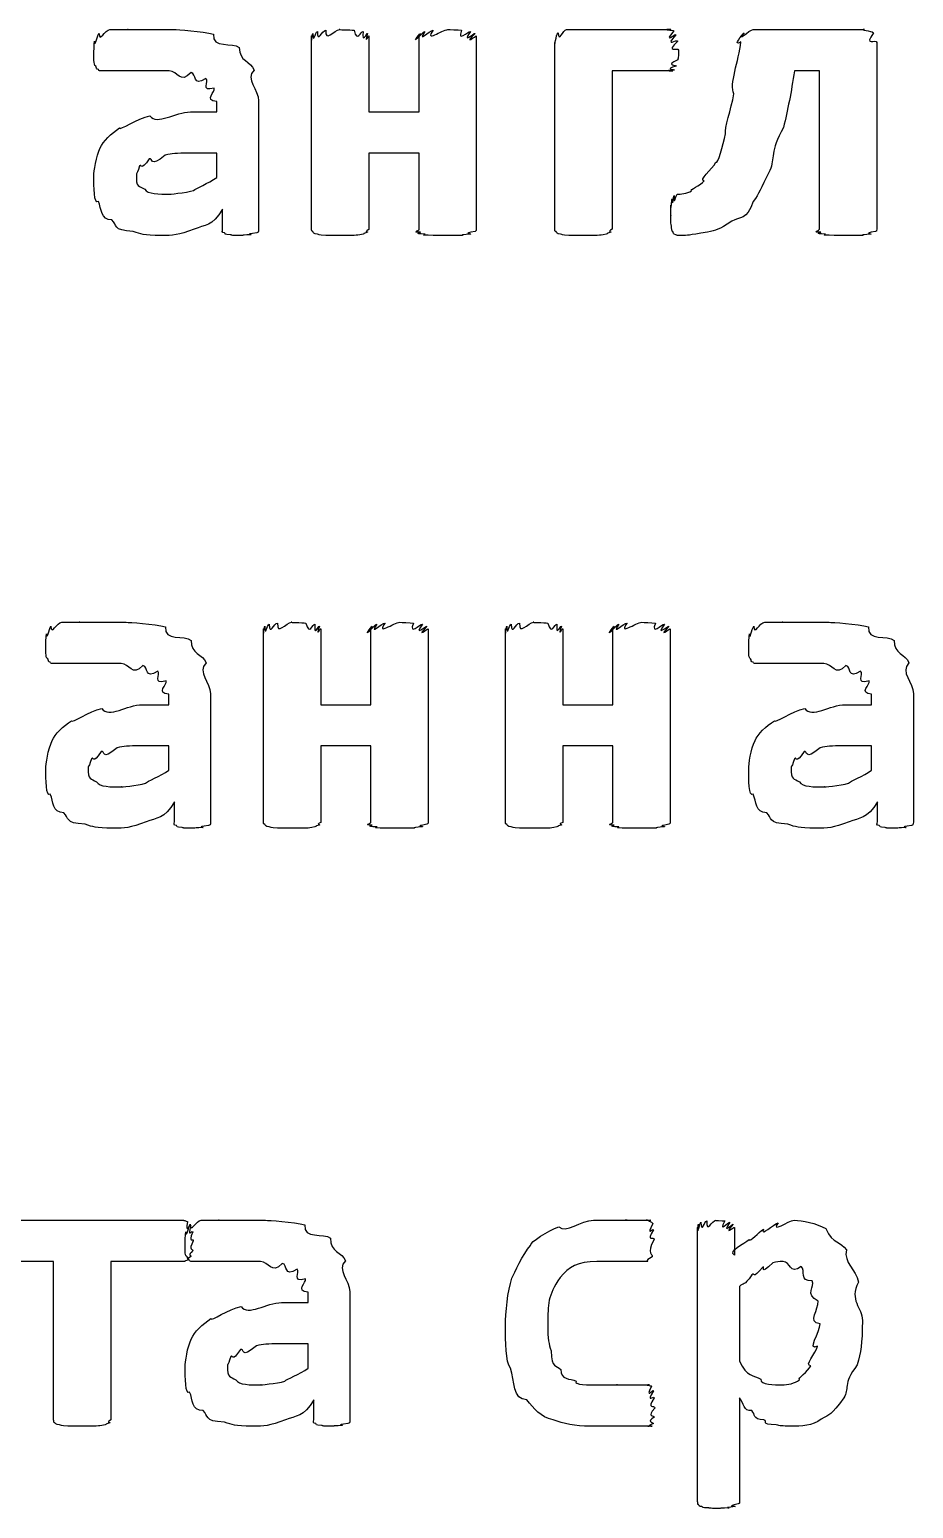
# Model space of a CAD drawing. Header units: millimetres. Extents: x 25 to 190, y 204 to 253.
# Drawn here: x 94.61 to 102.18, y 229.16 to 241.83 of the extents above; entities that cross this region are included whole.
import ezdxf

# ---------------------------------------------------------------- set-up
doc = ezdxf.new("R2010")
doc.units = ezdxf.units.MM
doc.layers.get('0').update_dxf_attribs({"linetype": 'CONTINUOUS'})

msp = doc.modelspace()

# ---------------------------------------------------------------- linework, layer by layer
at = {"color": 0}
for p, q in [((99.2117, 241.829), (100.105, 241.829)), ((100.812, 241.829), (101.765, 241.829)), ((97.0291, 240.12), (97.0291, 241.774)), ((97.5198, 241.774), (97.5198, 241.124)), ((97.9495, 241.124), (97.9495, 241.774)), ((98.4402, 241.774), (98.4402, 240.12)), ((99.1126, 240.12), (99.1126, 241.719)), ((101.87, 241.719), (101.87, 240.12)), ((100.171, 241.653), (100.171, 241.653)), ((100.122, 241.476), (99.6033, 241.476)), ((99.6033, 241.476), (99.6033, 240.12)), ((101.38, 241.476), (101.165, 241.476)), ((101.38, 240.12), (101.38, 241.476)), ((96.2173, 241.124), (96.2173, 241.212)), ((96.5757, 241.217), (96.5757, 240.12)), ((95.9915, 241.124), (96.2173, 241.124)), ((97.5198, 241.124), (97.9495, 241.124)), ((96.2173, 240.771), (95.9803, 240.771)), ((96.2173, 240.561), (96.2173, 240.771)), ((97.9495, 240.771), (97.5198, 240.771)), ((97.5198, 240.771), (97.5198, 240.115)), ((97.9495, 240.115), (97.9495, 240.771)), ((96.2671, 240.12), (96.2671, 240.291)), ((96.617, 235.041), (96.617, 236.694)), ((97.1077, 236.694), (97.1077, 236.044)), ((97.5374, 236.044), (97.5374, 236.694)), ((98.0281, 236.694), (98.0281, 235.041)), ((98.6896, 235.041), (98.6896, 236.694)), ((99.1803, 236.694), (99.1803, 236.044)), ((99.61, 236.044), (99.61, 236.694)), ((100.101, 236.694), (100.101, 235.041)), ((95.8053, 236.044), (95.8053, 236.133)), ((96.1637, 236.138), (96.1637, 235.041)), ((101.826, 236.044), (101.826, 236.133)), ((102.184, 236.138), (102.184, 235.041)), ((95.5795, 236.044), (95.8053, 236.044)), ((97.1077, 236.044), (97.5374, 236.044)), ((99.1803, 236.044), (99.61, 236.044)), ((101.6, 236.044), (101.826, 236.044)), ((95.8053, 235.692), (95.5682, 235.692)), ((95.8053, 235.482), (95.8053, 235.692)), ((97.5374, 235.692), (97.1077, 235.692)), ((97.1077, 235.692), (97.1077, 235.035)), ((97.5374, 235.035), (97.5374, 235.692)), ((99.61, 235.692), (99.1803, 235.692)), ((99.1803, 235.692), (99.1803, 235.035)), ((99.61, 235.035), (99.61, 235.692)), ((101.826, 235.692), (101.589, 235.692)), ((101.826, 235.482), (101.826, 235.692)), ((95.855, 235.041), (95.855, 235.212)), ((101.876, 235.041), (101.876, 235.212)), ((94.1973, 231.626), (95.9337, 231.626)), ((100.336, 229.217), (100.336, 231.565)), ((100.651, 231.565), (100.651, 231.328)), ((96.0162, 231.45), (96.0162, 231.45)), ((94.82, 231.273), (94.1917, 231.273)), ((94.82, 229.917), (94.82, 231.273)), ((95.939, 231.273), (95.3107, 231.273)), ((95.3107, 231.273), (95.3107, 229.917)), ((97.3571, 231.014), (97.3571, 229.917)), ((100.695, 231.059), (100.695, 230.419)), ((96.7726, 230.921), (96.9987, 230.921)), ((96.9987, 230.921), (96.9987, 231.009)), ((101.747, 230.766), (101.747, 230.766)), ((101.384, 230.739), (101.384, 230.739)), ((96.9987, 230.568), (96.7617, 230.568)), ((96.9987, 230.358), (96.9987, 230.568)), ((97.0485, 229.917), (97.0485, 230.088)), ((99.9684, 230.017), (99.9684, 230.017)), ((100.695, 230.105), (100.695, 229.217))]:
    msp.add_line(p, q, dxfattribs=at)
for points in [[(95.1699, 241.73), (95.1756, 241.667), (95.1893, 241.774), (95.2087, 241.796)], [(95.2087, 241.796), (95.2115, 241.711), (95.2581, 241.829), (95.3022, 241.829)], [(95.3022, 241.829), (95.2997, 241.829), (95.3975, 241.829), (95.4567, 241.829)], [(95.4567, 241.829), (95.4183, 241.829), (95.5781, 241.829), (95.6441, 241.829)], [(95.6441, 241.829), (95.6716, 241.829), (95.7834, 241.829), (95.8536, 241.829)], [(95.8536, 241.829), (95.873, 241.829), (96.0974, 241.815), (96.1898, 241.791)], [(96.1898, 241.791), (96.1746, 241.66), (96.3553, 241.726), (96.4103, 241.675)], [(97.0291, 241.774), (97.0291, 241.682), (97.0319, 241.788), (97.04, 241.796)], [(97.04, 241.796), (97.0428, 241.697), (97.0594, 241.808), (97.0788, 241.813)], [(97.0788, 241.813), (97.0802, 241.708), (97.1201, 241.824), (97.1504, 241.824)], [(97.1504, 241.824), (97.1419, 241.711), (97.2234, 241.829), (97.2714, 241.829)], [(97.2714, 241.829), (97.2414, 241.829), (97.3624, 241.826), (97.3928, 241.824)], [(97.3928, 241.824), (97.4217, 241.708), (97.4506, 241.82), (97.47, 241.813)], [(97.47, 241.813), (97.4591, 241.697), (97.5004, 241.803), (97.5085, 241.796)], [(97.5085, 241.796), (97.4729, 241.686), (97.5198, 241.785), (97.5198, 241.774)], [(97.9495, 241.774), (97.8778, 241.686), (97.9523, 241.792), (97.9607, 241.796)], [(97.9607, 241.796), (97.8916, 241.697), (97.9798, 241.808), (97.9992, 241.813)], [(97.9992, 241.813), (97.929, 241.708), (98.0405, 241.824), (98.0708, 241.824)], [(98.0708, 241.824), (97.9911, 241.711), (98.1452, 241.829), (98.1975, 241.829)], [(98.1975, 241.829), (98.2087, 241.829), (98.2832, 241.826), (98.3135, 241.824)], [(98.3135, 241.824), (98.2708, 241.708), (98.3714, 241.82), (98.3904, 241.813)], [(98.3904, 241.813), (98.3079, 241.697), (98.4208, 241.803), (98.4292, 241.796)], [(98.4292, 241.796), (98.3216, 241.682), (98.4402, 241.781), (98.4402, 241.774)], [(99.1126, 241.719), (99.1126, 241.675), (99.121, 241.782), (99.1401, 241.802)], [(99.1401, 241.802), (99.1485, 241.711), (99.1817, 241.829), (99.2117, 241.829)], [(100.105, 241.829), (100.02, 241.829), (100.124, 241.825), (100.132, 241.818)], [(100.132, 241.818), (100.035, 241.697), (100.145, 241.799), (100.149, 241.785)], [(100.149, 241.785), (100.046, 241.667), (100.161, 241.752), (100.166, 241.73)], [(100.707, 241.724), (100.627, 241.677), (100.719, 241.786), (100.735, 241.802)], [(100.735, 241.802), (100.66, 241.711), (100.779, 241.829), (100.812, 241.829)], [(101.765, 241.829), (101.716, 241.829), (101.823, 241.82), (101.843, 241.802)], [(101.843, 241.802), (101.752, 241.675), (101.87, 241.755), (101.87, 241.719)], [(95.1646, 241.631), (95.1646, 241.622), (95.166, 241.708), (95.1699, 241.73)], [(96.4103, 241.675), (96.4061, 241.556), (96.5108, 241.559), (96.5369, 241.482)], [(100.166, 241.73), (100.052, 241.622), (100.171, 241.682), (100.171, 241.653)], [(100.646, 241.278), (100.605, 241.358), (100.688, 241.559), (100.707, 241.724)], [(95.1646, 241.565), (95.1646, 241.556), (95.1646, 241.609), (95.1646, 241.631)], [(95.1812, 241.515), (95.1674, 241.516), (95.1674, 241.545), (95.1646, 241.565)], [(100.166, 241.57), (100.05, 241.516), (100.161, 241.529), (100.154, 241.515)], [(100.171, 241.653), (100.171, 241.56), (100.168, 241.592), (100.166, 241.57)], [(95.2031, 241.487), (95.1826, 241.49), (95.1879, 241.504), (95.1812, 241.515)], [(95.2306, 241.476), (95.1978, 241.476), (95.2101, 241.479), (95.2031, 241.487)], [(95.3022, 241.476), (95.2225, 241.476), (95.2444, 241.476), (95.2306, 241.476)], [(95.4236, 241.476), (95.2885, 241.476), (95.3354, 241.476), (95.3022, 241.476)], [(95.589, 241.476), (95.5022, 241.476), (95.4705, 241.476), (95.4236, 241.476)], [(95.8095, 241.476), (95.6303, 241.476), (95.655, 241.476), (95.589, 241.476)], [(95.9968, 241.46), (95.9033, 241.358), (95.8825, 241.476), (95.8095, 241.476)], [(96.1238, 241.41), (96.0053, 241.336), (96.048, 241.449), (95.9968, 241.46)], [(96.1954, 241.328), (96.0713, 241.292), (96.1566, 241.388), (96.1238, 241.41)], [(96.5369, 241.482), (96.4572, 241.402), (96.5757, 241.317), (96.5757, 241.217)], [(100.138, 241.482), (100.028, 241.476), (100.128, 241.476), (100.122, 241.476)], [(100.154, 241.515), (100.039, 241.487), (100.145, 241.489), (100.138, 241.482)], [(101.165, 241.476), (101.138, 241.296), (101.107, 241.135), (101.071, 240.991)], [(96.2173, 241.212), (96.1016, 241.226), (96.2092, 241.294), (96.1954, 241.328)], [(100.575, 240.936), (100.561, 240.98), (100.624, 241.148), (100.646, 241.278)], [(95.3851, 240.986), (95.3809, 240.961), (95.5407, 241.069), (95.6441, 241.09)], [(95.6441, 241.09), (95.7047, 241.005), (95.8617, 241.124), (95.9915, 241.124)], [(95.2197, 240.815), (95.2419, 240.87), (95.3149, 240.942), (95.3851, 240.986)], [(100.492, 240.694), (100.51, 240.667), (100.549, 240.84), (100.575, 240.936)], [(101.071, 240.991), (100.951, 240.778), (100.999, 240.728), (100.955, 240.622)], [(95.1646, 240.573), (95.1646, 240.612), (95.1826, 240.745), (95.2197, 240.815)], [(95.9803, 240.771), (95.866, 240.771), (95.8342, 240.765), (95.7763, 240.754)], [(95.5559, 240.661), (95.5241, 240.557), (95.5283, 240.612), (95.5283, 240.584)], [(95.6388, 240.721), (95.5615, 240.605), (95.5739, 240.685), (95.5559, 240.661)], [(95.7763, 240.754), (95.6345, 240.634), (95.6744, 240.735), (95.6388, 240.721)], [(100.393, 240.534), (100.334, 240.535), (100.462, 240.628), (100.492, 240.694)], [(95.2031, 240.357), (95.1646, 240.322), (95.1646, 240.491), (95.1646, 240.573)], [(95.5283, 240.584), (95.5241, 240.476), (95.5516, 240.491), (95.6, 240.462)], [(96.0191, 240.451), (96.0314, 240.465), (96.1471, 240.513), (96.2173, 240.561)], [(100.283, 240.446), (100.263, 240.454), (100.36, 240.492), (100.393, 240.534)], [(100.955, 240.622), (100.867, 240.451), (100.867, 240.43), (100.812, 240.357)], [(95.6, 240.462), (95.6236, 240.418), (95.7227, 240.418), (95.8151, 240.418)], [(95.8151, 240.418), (95.7887, 240.418), (95.9556, 240.429), (96.0191, 240.451)], [(100.117, 240.38), (100.12, 240.289), (100.13, 240.403), (100.134, 240.407)], [(100.134, 240.407), (100.131, 240.3), (100.15, 240.418), (100.161, 240.418)], [(100.161, 240.418), (100.186, 240.418), (100.245, 240.426), (100.283, 240.446)], [(95.3188, 240.198), (95.2197, 240.198), (95.232, 240.294), (95.2031, 240.357)], [(96.2671, 240.291), (96.1789, 240.138), (96.1125, 240.156), (96.0244, 240.12)], [(100.106, 240.324), (100.109, 240.264), (100.113, 240.368), (100.117, 240.38)], [(100.106, 240.236), (100.106, 240.216), (100.106, 240.302), (100.106, 240.324)], [(100.812, 240.357), (100.757, 240.189), (100.696, 240.231), (100.63, 240.187)], [(95.5008, 240.098), (95.3188, 240.109), (95.3699, 240.153), (95.3188, 240.198)], [(100.112, 240.148), (100.106, 240.143), (100.106, 240.199), (100.106, 240.236)], [(100.123, 240.098), (100.113, 240.098), (100.114, 240.126), (100.112, 240.148)], [(100.63, 240.187), (100.51, 240.105), (100.498, 240.115), (100.42, 240.093)], [(95.7432, 240.065), (95.5795, 240.065), (95.5739, 240.076), (95.5008, 240.098)], [(96.0244, 240.12), (95.8839, 240.065), (95.8427, 240.065), (95.7432, 240.065)], [(96.2836, 240.087), (96.2519, 240.087), (96.2671, 240.105), (96.2671, 240.12)], [(96.333, 240.071), (96.2738, 240.072), (96.2946, 240.079), (96.2836, 240.087)], [(96.4212, 240.065), (96.3179, 240.065), (96.3553, 240.067), (96.333, 240.071)], [(96.5094, 240.071), (96.3951, 240.065), (96.4614, 240.065), (96.4212, 240.065)], [(96.5592, 240.087), (96.435, 240.072), (96.5316, 240.073), (96.5094, 240.071)], [(96.5757, 240.12), (96.5757, 240.087), (96.5701, 240.094), (96.5592, 240.087)], [(97.04, 240.098), (97.0291, 240.094), (97.0291, 240.112), (97.0291, 240.12)], [(97.0788, 240.076), (97.0428, 240.079), (97.047, 240.09), (97.04, 240.098)], [(97.1504, 240.065), (97.0802, 240.068), (97.0964, 240.072), (97.0788, 240.076)], [(97.2714, 240.065), (97.1419, 240.065), (97.1832, 240.065), (97.1504, 240.065)], [(97.3928, 240.065), (97.3596, 240.065), (97.3226, 240.065), (97.2714, 240.065)], [(97.47, 240.076), (97.4217, 240.068), (97.4259, 240.068), (97.3928, 240.065)], [(97.5085, 240.093), (97.4591, 240.079), (97.488, 240.083), (97.47, 240.076)], [(97.5198, 240.115), (97.4729, 240.09), (97.5155, 240.1), (97.5085, 240.093)], [(97.9607, 240.093), (97.8778, 240.09), (97.9495, 240.107), (97.9495, 240.115)], [(97.9992, 240.076), (97.8916, 240.079), (97.9674, 240.089), (97.9607, 240.093)], [(98.0708, 240.065), (97.929, 240.068), (98.0172, 240.072), (97.9992, 240.076)], [(98.1975, 240.065), (98.1093, 240.065), (98.104, 240.065), (98.0708, 240.065)], [(98.3135, 240.065), (98.2087, 240.065), (98.2444, 240.065), (98.1975, 240.065)], [(98.3904, 240.076), (98.2708, 240.068), (98.3463, 240.068), (98.3135, 240.065)], [(98.4292, 240.098), (98.3079, 240.079), (98.4084, 240.083), (98.3904, 240.076)], [(98.4402, 240.12), (98.4402, 240.094), (98.4359, 240.105), (98.4292, 240.098)], [(99.1235, 240.098), (99.1126, 240.094), (99.1126, 240.112), (99.1126, 240.12)], [(99.1623, 240.076), (99.1263, 240.079), (99.1306, 240.09), (99.1235, 240.098)], [(99.2339, 240.065), (99.1637, 240.068), (99.1803, 240.072), (99.1623, 240.076)], [(99.3553, 240.065), (99.2258, 240.065), (99.2671, 240.065), (99.2339, 240.065)], [(99.4763, 240.065), (99.4435, 240.065), (99.4061, 240.065), (99.3553, 240.065)], [(99.5535, 240.076), (99.5056, 240.068), (99.5094, 240.068), (99.4763, 240.065)], [(99.5923, 240.093), (99.5426, 240.079), (99.5715, 240.083), (99.5535, 240.076)], [(99.6033, 240.12), (99.5564, 240.09), (99.599, 240.1), (99.5923, 240.093)], [(100.15, 240.071), (100.124, 240.076), (100.13, 240.087), (100.123, 240.098)], [(100.183, 240.065), (100.146, 240.065), (100.161, 240.067), (100.15, 240.071)], [(100.42, 240.093), (100.241, 240.065), (100.268, 240.065), (100.183, 240.065)], [(101.39, 240.093), (101.308, 240.09), (101.38, 240.109), (101.38, 240.12)], [(101.429, 240.076), (101.322, 240.079), (101.398, 240.089), (101.39, 240.093)], [(101.506, 240.065), (101.359, 240.068), (101.447, 240.072), (101.429, 240.076)], [(101.628, 240.065), (101.542, 240.065), (101.539, 240.065), (101.506, 240.065)], [(101.743, 240.065), (101.638, 240.065), (101.674, 240.065), (101.628, 240.065)], [(101.82, 240.076), (101.701, 240.068), (101.776, 240.068), (101.743, 240.065)], [(101.859, 240.098), (101.738, 240.079), (101.838, 240.083), (101.82, 240.076)], [(101.87, 240.12), (101.87, 240.094), (101.866, 240.105), (101.859, 240.098)], [(94.7579, 236.65), (94.7635, 236.587), (94.7773, 236.694), (94.7967, 236.717)], [(94.7967, 236.717), (94.7995, 236.631), (94.8461, 236.75), (94.8902, 236.75)], [(94.8902, 236.75), (94.8877, 236.75), (94.9854, 236.75), (95.0447, 236.75)], [(95.0447, 236.75), (95.0062, 236.75), (95.166, 236.75), (95.232, 236.75)], [(95.232, 236.75), (95.2595, 236.75), (95.3714, 236.75), (95.4416, 236.75)], [(95.4416, 236.75), (95.461, 236.75), (95.6853, 236.736), (95.7778, 236.711)], [(96.617, 236.694), (96.617, 236.602), (96.6198, 236.708), (96.628, 236.717)], [(96.628, 236.717), (96.6308, 236.618), (96.6474, 236.729), (96.6668, 236.733)], [(96.6668, 236.733), (96.6682, 236.629), (96.708, 236.744), (96.7384, 236.744)], [(96.7384, 236.744), (96.7299, 236.631), (96.8114, 236.75), (96.8597, 236.75)], [(96.8597, 236.75), (96.8294, 236.75), (96.9504, 236.747), (96.9807, 236.744)], [(96.9807, 236.744), (97.0097, 236.629), (97.0386, 236.74), (97.058, 236.733)], [(97.058, 236.733), (97.047, 236.618), (97.0883, 236.723), (97.0964, 236.717)], [(97.0964, 236.717), (97.0608, 236.606), (97.1077, 236.706), (97.1077, 236.694)], [(97.5374, 236.694), (97.4658, 236.606), (97.5402, 236.712), (97.5487, 236.717)], [(97.5487, 236.717), (97.4796, 236.618), (97.5678, 236.729), (97.5872, 236.733)], [(97.5872, 236.733), (97.5169, 236.629), (97.6284, 236.744), (97.6588, 236.744)], [(97.6588, 236.744), (97.579, 236.631), (97.7332, 236.75), (97.7858, 236.75)], [(97.7858, 236.75), (97.7967, 236.75), (97.8711, 236.747), (97.9015, 236.744)], [(97.9015, 236.744), (97.8588, 236.629), (97.9593, 236.74), (97.9784, 236.733)], [(97.9784, 236.733), (97.8958, 236.618), (98.0087, 236.723), (98.0172, 236.717)], [(98.0172, 236.717), (97.9096, 236.602), (98.0281, 236.702), (98.0281, 236.694)], [(98.6896, 236.694), (98.6896, 236.602), (98.6924, 236.708), (98.7005, 236.717)], [(98.7005, 236.717), (98.7033, 236.618), (98.7199, 236.729), (98.7393, 236.733)], [(98.7393, 236.733), (98.7407, 236.629), (98.7806, 236.744), (98.8109, 236.744)], [(98.8109, 236.744), (98.8025, 236.631), (98.884, 236.75), (98.9323, 236.75)], [(98.9323, 236.75), (98.902, 236.75), (99.023, 236.747), (99.0533, 236.744)], [(99.0533, 236.744), (99.0822, 236.629), (99.1112, 236.74), (99.1306, 236.733)], [(99.1306, 236.733), (99.1196, 236.618), (99.1609, 236.723), (99.169, 236.717)], [(99.169, 236.717), (99.1334, 236.606), (99.1803, 236.706), (99.1803, 236.694)], [(99.61, 236.694), (99.5384, 236.606), (99.6128, 236.712), (99.6213, 236.717)], [(99.6213, 236.717), (99.5521, 236.618), (99.6403, 236.729), (99.6597, 236.733)], [(99.6597, 236.733), (99.5895, 236.629), (99.701, 236.744), (99.7313, 236.744)], [(99.7313, 236.744), (99.6516, 236.631), (99.8058, 236.75), (99.8583, 236.75)], [(99.8583, 236.75), (99.8693, 236.75), (99.9437, 236.747), (99.974, 236.744)], [(99.974, 236.744), (99.9314, 236.629), (100.032, 236.74), (100.051, 236.733)], [(100.051, 236.733), (99.9684, 236.618), (100.081, 236.723), (100.09, 236.717)], [(100.09, 236.717), (99.9822, 236.602), (100.101, 236.702), (100.101, 236.694)], [(100.779, 236.65), (100.784, 236.587), (100.798, 236.694), (100.817, 236.717)], [(100.817, 236.717), (100.82, 236.631), (100.867, 236.75), (100.911, 236.75)], [(100.911, 236.75), (100.908, 236.75), (101.006, 236.75), (101.065, 236.75)], [(101.065, 236.75), (101.027, 236.75), (101.187, 236.75), (101.253, 236.75)], [(101.253, 236.75), (101.28, 236.75), (101.392, 236.75), (101.462, 236.75)], [(101.462, 236.75), (101.481, 236.75), (101.706, 236.736), (101.799, 236.711)], [(94.7526, 236.551), (94.7526, 236.543), (94.754, 236.629), (94.7579, 236.65)], [(95.7778, 236.711), (95.7626, 236.58), (95.9432, 236.647), (95.9982, 236.595)], [(95.9982, 236.595), (95.994, 236.477), (96.0988, 236.48), (96.1249, 236.402)], [(100.773, 236.551), (100.773, 236.543), (100.775, 236.629), (100.779, 236.65)], [(101.799, 236.711), (101.783, 236.58), (101.964, 236.647), (102.019, 236.595)], [(102.019, 236.595), (102.015, 236.477), (102.12, 236.48), (102.146, 236.402)], [(94.7526, 236.485), (94.7526, 236.477), (94.7526, 236.529), (94.7526, 236.551)], [(94.7692, 236.436), (94.7554, 236.437), (94.7554, 236.466), (94.7526, 236.485)], [(100.773, 236.485), (100.773, 236.477), (100.773, 236.529), (100.773, 236.551)], [(100.79, 236.436), (100.776, 236.437), (100.776, 236.466), (100.773, 236.485)], [(94.791, 236.408), (94.7706, 236.411), (94.7759, 236.425), (94.7692, 236.436)], [(94.8186, 236.397), (94.7857, 236.397), (94.7981, 236.4), (94.791, 236.408)], [(94.8902, 236.397), (94.8104, 236.397), (94.8323, 236.397), (94.8186, 236.397)], [(95.0115, 236.397), (94.8764, 236.397), (94.9233, 236.397), (94.8902, 236.397)], [(95.177, 236.397), (95.0902, 236.397), (95.0584, 236.397), (95.0115, 236.397)], [(95.3975, 236.397), (95.2183, 236.397), (95.2429, 236.397), (95.177, 236.397)], [(95.5848, 236.381), (95.4913, 236.279), (95.4705, 236.397), (95.3975, 236.397)], [(95.7118, 236.331), (95.5933, 236.256), (95.6359, 236.369), (95.5848, 236.381)], [(96.1249, 236.402), (96.0452, 236.323), (96.1637, 236.237), (96.1637, 236.138)], [(100.812, 236.408), (100.791, 236.411), (100.797, 236.425), (100.79, 236.436)], [(100.839, 236.397), (100.806, 236.397), (100.819, 236.4), (100.812, 236.408)], [(100.911, 236.397), (100.831, 236.397), (100.853, 236.397), (100.839, 236.397)], [(101.032, 236.397), (100.897, 236.397), (100.944, 236.397), (100.911, 236.397)], [(101.197, 236.397), (101.111, 236.397), (101.079, 236.397), (101.032, 236.397)], [(101.418, 236.397), (101.239, 236.397), (101.264, 236.397), (101.197, 236.397)], [(101.606, 236.381), (101.512, 236.279), (101.491, 236.397), (101.418, 236.397)], [(101.732, 236.331), (101.614, 236.256), (101.656, 236.369), (101.606, 236.381)], [(102.146, 236.402), (102.066, 236.323), (102.184, 236.237), (102.184, 236.138)], [(95.7834, 236.248), (95.6592, 236.212), (95.7446, 236.309), (95.7118, 236.331)], [(95.8053, 236.133), (95.6896, 236.146), (95.7972, 236.215), (95.7834, 236.248)], [(101.804, 236.248), (101.68, 236.212), (101.765, 236.309), (101.732, 236.331)], [(101.826, 236.133), (101.71, 236.146), (101.818, 236.215), (101.804, 236.248)], [(94.9731, 235.906), (94.9688, 235.882), (95.1286, 235.989), (95.232, 236.011)], [(95.232, 236.011), (95.2927, 235.926), (95.4497, 236.044), (95.5795, 236.044)], [(100.994, 235.906), (100.99, 235.882), (101.15, 235.989), (101.253, 236.011)], [(101.253, 236.011), (101.314, 235.926), (101.471, 236.044), (101.6, 236.044)], [(94.8076, 235.736), (94.8298, 235.791), (94.9029, 235.862), (94.9731, 235.906)], [(100.828, 235.736), (100.85, 235.791), (100.923, 235.862), (100.994, 235.906)], [(94.7526, 235.493), (94.7526, 235.533), (94.7706, 235.665), (94.8076, 235.736)], [(100.773, 235.493), (100.773, 235.533), (100.791, 235.665), (100.828, 235.736)], [(95.1438, 235.581), (95.1121, 235.478), (95.1163, 235.533), (95.1163, 235.504)], [(95.2267, 235.642), (95.1495, 235.526), (95.1618, 235.606), (95.1438, 235.581)], [(95.3643, 235.675), (95.2225, 235.555), (95.2623, 235.656), (95.2267, 235.642)], [(95.5682, 235.692), (95.4539, 235.692), (95.4222, 235.686), (95.3643, 235.675)], [(101.165, 235.581), (101.133, 235.478), (101.137, 235.533), (101.137, 235.504)], [(101.247, 235.642), (101.17, 235.526), (101.182, 235.606), (101.165, 235.581)], [(101.385, 235.675), (101.243, 235.555), (101.283, 235.656), (101.247, 235.642)], [(101.589, 235.692), (101.475, 235.692), (101.443, 235.686), (101.385, 235.675)], [(94.791, 235.278), (94.7526, 235.242), (94.7526, 235.412), (94.7526, 235.493)], [(95.1163, 235.504), (95.1121, 235.397), (95.1399, 235.412), (95.1879, 235.383)], [(95.607, 235.372), (95.6194, 235.385), (95.7351, 235.434), (95.8053, 235.482)], [(100.812, 235.278), (100.773, 235.242), (100.773, 235.412), (100.773, 235.493)], [(101.137, 235.504), (101.133, 235.397), (101.16, 235.412), (101.209, 235.383)], [(101.628, 235.372), (101.64, 235.385), (101.756, 235.434), (101.826, 235.482)], [(95.1879, 235.383), (95.2115, 235.339), (95.3107, 235.339), (95.4031, 235.339)], [(95.4031, 235.339), (95.3767, 235.339), (95.5435, 235.35), (95.607, 235.372)], [(101.209, 235.383), (101.232, 235.339), (101.331, 235.339), (101.424, 235.339)], [(101.424, 235.339), (101.398, 235.339), (101.564, 235.35), (101.628, 235.372)], [(94.9068, 235.118), (94.8076, 235.118), (94.82, 235.215), (94.791, 235.278)], [(95.855, 235.212), (95.7668, 235.059), (95.7005, 235.077), (95.6123, 235.041)], [(100.928, 235.118), (100.828, 235.118), (100.841, 235.215), (100.812, 235.278)], [(101.876, 235.212), (101.787, 235.059), (101.721, 235.077), (101.633, 235.041)], [(95.0888, 235.019), (94.9068, 235.03), (94.9579, 235.074), (94.9068, 235.118)], [(101.109, 235.019), (100.928, 235.03), (100.978, 235.074), (100.928, 235.118)], [(95.3311, 234.986), (95.1674, 234.986), (95.1618, 234.997), (95.0888, 235.019)], [(95.6123, 235.041), (95.4719, 234.986), (95.4306, 234.986), (95.3311, 234.986)], [(95.8716, 235.008), (95.8398, 235.008), (95.855, 235.026), (95.855, 235.041)], [(95.921, 234.991), (95.8617, 234.993), (95.8825, 235), (95.8716, 235.008)], [(96.0092, 234.986), (95.9058, 234.986), (95.9432, 234.987), (95.921, 234.991)], [(96.0974, 234.991), (95.9831, 234.986), (96.0494, 234.986), (96.0092, 234.986)], [(96.1471, 235.008), (96.0229, 234.993), (96.1196, 234.994), (96.0974, 234.991)], [(96.1637, 235.041), (96.1637, 235.008), (96.1581, 235.015), (96.1471, 235.008)], [(96.628, 235.019), (96.617, 235.015), (96.617, 235.033), (96.617, 235.041)], [(96.6668, 234.997), (96.6308, 235), (96.635, 235.011), (96.628, 235.019)], [(96.7384, 234.986), (96.6682, 234.988), (96.6844, 234.993), (96.6668, 234.997)], [(96.8597, 234.986), (96.7299, 234.986), (96.7715, 234.986), (96.7384, 234.986)], [(96.9807, 234.986), (96.9479, 234.986), (96.9105, 234.986), (96.8597, 234.986)], [(97.058, 234.997), (97.0097, 234.988), (97.0139, 234.988), (96.9807, 234.986)], [(97.0964, 235.013), (97.047, 235), (97.076, 235.004), (97.058, 234.997)], [(97.1077, 235.035), (97.0608, 235.011), (97.1035, 235.02), (97.0964, 235.013)], [(97.5487, 235.013), (97.4658, 235.011), (97.5374, 235.027), (97.5374, 235.035)], [(97.5872, 234.997), (97.4796, 235), (97.5554, 235.009), (97.5487, 235.013)], [(97.6588, 234.986), (97.5169, 234.988), (97.6051, 234.993), (97.5872, 234.997)], [(97.7858, 234.986), (97.6976, 234.986), (97.6919, 234.986), (97.6588, 234.986)], [(97.9015, 234.986), (97.7967, 234.986), (97.8323, 234.986), (97.7858, 234.986)], [(97.9784, 234.997), (97.8588, 234.988), (97.9343, 234.988), (97.9015, 234.986)], [(98.0172, 235.019), (97.8958, 235), (97.9964, 235.004), (97.9784, 234.997)], [(98.0281, 235.041), (98.0281, 235.015), (98.0239, 235.026), (98.0172, 235.019)], [(98.7005, 235.019), (98.6896, 235.015), (98.6896, 235.033), (98.6896, 235.041)], [(98.7393, 234.997), (98.7033, 235), (98.7076, 235.011), (98.7005, 235.019)], [(98.8109, 234.986), (98.7407, 234.988), (98.757, 234.993), (98.7393, 234.997)], [(98.9323, 234.986), (98.8025, 234.986), (98.8441, 234.986), (98.8109, 234.986)], [(99.0533, 234.986), (99.0205, 234.986), (98.9831, 234.986), (98.9323, 234.986)], [(99.1306, 234.997), (99.0822, 234.988), (99.0865, 234.988), (99.0533, 234.986)], [(99.169, 235.013), (99.1196, 235), (99.1485, 235.004), (99.1306, 234.997)], [(99.1803, 235.035), (99.1334, 235.011), (99.1761, 235.02), (99.169, 235.013)], [(99.6213, 235.013), (99.5384, 235.011), (99.61, 235.027), (99.61, 235.035)], [(99.6597, 234.997), (99.5521, 235), (99.628, 235.009), (99.6213, 235.013)], [(99.7313, 234.986), (99.5895, 234.988), (99.6777, 234.993), (99.6597, 234.997)], [(99.8583, 234.986), (99.7701, 234.986), (99.7645, 234.986), (99.7313, 234.986)], [(99.974, 234.986), (99.8693, 234.986), (99.9049, 234.986), (99.8583, 234.986)], [(100.051, 234.997), (99.9314, 234.988), (100.007, 234.988), (99.974, 234.986)], [(100.09, 235.019), (99.9684, 235), (100.069, 235.004), (100.051, 234.997)], [(100.101, 235.041), (100.101, 235.015), (100.096, 235.026), (100.09, 235.019)], [(101.352, 234.986), (101.188, 234.986), (101.182, 234.997), (101.109, 235.019)], [(101.633, 235.041), (101.492, 234.986), (101.451, 234.986), (101.352, 234.986)], [(101.892, 235.008), (101.86, 235.008), (101.876, 235.026), (101.876, 235.041)], [(101.942, 234.991), (101.883, 234.993), (101.903, 235), (101.892, 235.008)], [(102.03, 234.986), (101.927, 234.986), (101.964, 234.987), (101.942, 234.991)], [(102.118, 234.991), (102.004, 234.986), (102.07, 234.986), (102.03, 234.986)], [(102.168, 235.008), (102.044, 234.993), (102.14, 234.994), (102.118, 234.991)], [(102.184, 235.041), (102.184, 235.008), (102.179, 235.015), (102.168, 235.008)], [(95.9337, 231.626), (95.9252, 231.626), (95.9556, 231.622), (95.9665, 231.615)], [(95.946, 231.428), (95.946, 231.419), (95.9474, 231.505), (95.9513, 231.527)], [(95.9665, 231.615), (95.9474, 231.494), (95.9859, 231.596), (95.994, 231.582)], [(95.9513, 231.527), (95.957, 231.463), (95.9707, 231.571), (95.9901, 231.593)], [(95.994, 231.582), (95.9626, 231.463), (96.0067, 231.549), (96.0106, 231.527)], [(96.0106, 231.527), (95.9693, 231.419), (96.0162, 231.479), (96.0162, 231.45)], [(95.9901, 231.593), (95.9926, 231.508), (96.0395, 231.626), (96.0836, 231.626)], [(96.0836, 231.626), (96.0808, 231.626), (96.1789, 231.626), (96.2381, 231.626)], [(96.2381, 231.626), (96.1993, 231.626), (96.3595, 231.626), (96.4255, 231.626)], [(96.4255, 231.626), (96.453, 231.626), (96.5648, 231.626), (96.635, 231.626)], [(96.635, 231.626), (96.6541, 231.626), (96.8788, 231.612), (96.9712, 231.588)], [(96.9712, 231.588), (96.956, 231.457), (97.1367, 231.523), (97.1917, 231.472)], [(98.9044, 231.411), (98.902, 231.439), (99.0547, 231.538), (99.1471, 231.571)], [(99.1471, 231.571), (99.2036, 231.508), (99.3373, 231.626), (99.4449, 231.626)], [(99.4449, 231.626), (99.4791, 231.626), (99.5454, 231.626), (99.5937, 231.626)], [(99.5937, 231.626), (99.5786, 231.626), (99.6901, 231.626), (99.7313, 231.626)], [(99.7313, 231.626), (99.6597, 231.626), (99.8086, 231.626), (99.8418, 231.626)], [(99.8418, 231.626), (99.8432, 231.626), (99.8968, 231.626), (99.9077, 231.626)], [(99.9077, 231.626), (99.8693, 231.626), (99.9314, 231.626), (99.9352, 231.626)], [(99.9352, 231.626), (99.8802, 231.626), (99.9476, 231.617), (99.9518, 231.599)], [(99.9518, 231.599), (99.8873, 231.474), (99.9575, 231.565), (99.9575, 231.544)], [(99.9575, 231.544), (99.8911, 231.43), (99.9628, 231.494), (99.9628, 231.461)], [(100.336, 231.565), (100.336, 231.483), (100.338, 231.589), (100.342, 231.593)], [(100.342, 231.593), (100.343, 231.494), (100.353, 231.606), (100.364, 231.61)], [(100.364, 231.61), (100.37, 231.505), (100.394, 231.621), (100.414, 231.621)], [(100.414, 231.621), (100.409, 231.508), (100.461, 231.626), (100.491, 231.626)], [(100.491, 231.626), (100.471, 231.626), (100.549, 231.623), (100.568, 231.621)], [(100.568, 231.621), (100.509, 231.505), (100.601, 231.617), (100.612, 231.61)], [(100.612, 231.61), (100.535, 231.494), (100.636, 231.6), (100.639, 231.593)], [(100.639, 231.593), (100.546, 231.479), (100.651, 231.577), (100.651, 231.565)], [(100.777, 231.461), (100.788, 231.435), (100.857, 231.527), (100.899, 231.549)], [(100.899, 231.549), (100.873, 231.483), (100.984, 231.593), (101.025, 231.604)], [(101.025, 231.604), (100.957, 231.508), (101.115, 231.626), (101.163, 231.626)], [(101.163, 231.626), (101.229, 231.626), (101.359, 231.601), (101.433, 231.555)], [(101.433, 231.555), (101.494, 231.417), (101.565, 231.45), (101.61, 231.372)], [(95.946, 231.362), (95.946, 231.353), (95.946, 231.406), (95.946, 231.428)], [(96.0162, 231.45), (95.9693, 231.357), (96.0134, 231.389), (96.0106, 231.367)], [(97.1917, 231.472), (97.1875, 231.353), (97.2922, 231.356), (97.3183, 231.279)], [(98.7446, 231.13), (98.7668, 231.174), (98.8385, 231.337), (98.9044, 231.411)], [(99.9628, 231.461), (99.8911, 231.328), (99.9575, 231.341), (99.9465, 231.312)], [(100.651, 231.328), (100.59, 231.362), (100.736, 231.424), (100.777, 231.461)], [(95.9721, 231.284), (95.9294, 231.273), (95.9499, 231.273), (95.939, 231.273)], [(95.9626, 231.312), (95.9485, 231.313), (95.9485, 231.342), (95.946, 231.362)], [(95.994, 231.317), (95.9513, 231.287), (95.9831, 231.291), (95.9721, 231.284)], [(96.0106, 231.367), (95.9626, 231.317), (96.0011, 231.331), (95.994, 231.317)], [(95.9845, 231.284), (95.9637, 231.287), (95.9693, 231.301), (95.9626, 231.312)], [(96.012, 231.273), (95.9788, 231.273), (95.9915, 231.276), (95.9845, 231.284)], [(96.0836, 231.273), (96.0039, 231.273), (96.0258, 231.273), (96.012, 231.273)], [(96.205, 231.273), (96.0699, 231.273), (96.1168, 231.273), (96.0836, 231.273)], [(96.3704, 231.273), (96.2836, 231.273), (96.2519, 231.273), (96.205, 231.273)], [(96.5909, 231.273), (96.4117, 231.273), (96.4364, 231.273), (96.3704, 231.273)], [(96.7782, 231.257), (96.6844, 231.155), (96.6639, 231.273), (96.5909, 231.273)], [(97.3183, 231.279), (97.2386, 231.199), (97.3571, 231.114), (97.3571, 231.014)], [(99.4724, 231.273), (99.3098, 231.273), (99.2311, 231.226), (99.1581, 231.136)], [(99.6431, 231.273), (99.5123, 231.273), (99.5384, 231.273), (99.4724, 231.273)], [(99.7645, 231.273), (99.726, 231.273), (99.6901, 231.273), (99.6431, 231.273)], [(99.8527, 231.273), (99.7948, 231.273), (99.8001, 231.273), (99.7645, 231.273)], [(99.9077, 231.273), (99.8389, 231.273), (99.8746, 231.273), (99.8527, 231.273)], [(99.9465, 231.312), (99.8693, 231.273), (99.9215, 231.273), (99.9077, 231.273)], [(101.069, 231.273), (101.031, 231.273), (101.01, 231.269), (100.981, 231.262)], [(101.224, 231.229), (101.122, 231.155), (101.132, 231.273), (101.069, 231.273)], [(101.61, 231.372), (101.585, 231.262), (101.692, 231.203), (101.714, 231.097)], [(96.9049, 231.207), (96.7864, 231.133), (96.8294, 231.246), (96.7782, 231.257)], [(96.9768, 231.124), (96.8527, 231.089), (96.938, 231.185), (96.9049, 231.207)], [(100.799, 231.158), (100.729, 231.053), (100.73, 231.098), (100.695, 231.059)], [(100.893, 231.224), (100.795, 231.108), (100.832, 231.187), (100.799, 231.158)], [(100.981, 231.262), (100.855, 231.141), (100.922, 231.242), (100.893, 231.224)], [(101.317, 231.108), (101.203, 231.097), (101.264, 231.199), (101.224, 231.229)], [(96.9987, 231.009), (96.883, 231.023), (96.9906, 231.092), (96.9768, 231.124)], [(98.6896, 230.722), (98.6896, 230.832), (98.7076, 231.02), (98.7446, 231.13)], [(99.1581, 231.136), (99.0494, 230.972), (99.0533, 230.911), (99.0533, 230.739)], [(101.367, 230.932), (101.251, 230.994), (101.342, 231.056), (101.317, 231.108)], [(101.714, 231.097), (101.629, 230.934), (101.747, 230.884), (101.747, 230.766)], [(96.1665, 230.783), (96.1623, 230.758), (96.3221, 230.866), (96.4255, 230.887)], [(96.4255, 230.887), (96.4861, 230.802), (96.6431, 230.921), (96.7726, 230.921)], [(101.384, 230.739), (101.269, 230.747), (101.378, 230.868), (101.367, 230.932)], [(96.0011, 230.612), (96.0229, 230.667), (96.096, 230.739), (96.1665, 230.783)], [(101.747, 230.766), (101.747, 230.56), (101.732, 230.499), (101.703, 230.386)], [(98.7337, 230.358), (98.6896, 230.416), (98.6896, 230.586), (98.6896, 230.722)], [(99.0533, 230.739), (99.0494, 230.592), (99.0618, 230.573), (99.0808, 230.507)], [(101.362, 230.546), (101.269, 230.498), (101.384, 230.673), (101.384, 230.739)], [(95.946, 230.37), (95.946, 230.409), (95.9637, 230.542), (96.0011, 230.612)], [(96.4198, 230.518), (96.3429, 230.402), (96.3553, 230.482), (96.3373, 230.458)], [(96.5577, 230.551), (96.4159, 230.431), (96.4558, 230.532), (96.4198, 230.518)], [(96.7617, 230.568), (96.6474, 230.568), (96.6156, 230.562), (96.5577, 230.551)], [(99.0808, 230.507), (99.0865, 230.347), (99.1263, 230.391), (99.1637, 230.347)], [(101.306, 230.38), (101.243, 230.376), (101.351, 230.487), (101.362, 230.546)], [(96.3373, 230.458), (96.3055, 230.354), (96.3097, 230.409), (96.3097, 230.38)], [(96.3097, 230.38), (96.3055, 230.273), (96.333, 230.288), (96.3814, 230.259)], [(100.695, 230.419), (100.755, 230.284), (100.817, 230.3), (100.876, 230.265)], [(101.207, 230.259), (101.192, 230.273), (101.28, 230.328), (101.306, 230.38)], [(101.703, 230.386), (101.574, 230.218), (101.638, 230.182), (101.588, 230.105)], [(95.9845, 230.154), (95.946, 230.119), (95.946, 230.288), (95.946, 230.37)], [(96.3814, 230.259), (96.4046, 230.215), (96.5041, 230.215), (96.5962, 230.215)], [(96.8005, 230.248), (96.8128, 230.262), (96.9285, 230.31), (96.9987, 230.358)], [(98.8716, 230.088), (98.7517, 230.086), (98.7668, 230.251), (98.7337, 230.358)], [(99.1637, 230.347), (99.1595, 230.259), (99.2434, 230.27), (99.296, 230.248)], [(100.876, 230.265), (100.873, 230.215), (100.995, 230.215), (101.058, 230.215)], [(101.058, 230.215), (101.111, 230.215), (101.166, 230.229), (101.207, 230.259)], [(96.1002, 229.995), (96.0011, 229.995), (96.0134, 230.091), (95.9845, 230.154)], [(96.5962, 230.215), (96.5701, 230.215), (96.737, 230.226), (96.8005, 230.248)], [(99.296, 230.248), (99.2657, 230.215), (99.4117, 230.215), (99.4777, 230.215)], [(99.4777, 230.215), (99.5165, 230.215), (99.6005, 230.215), (99.6488, 230.215)], [(99.6488, 230.215), (99.6114, 230.215), (99.7384, 230.215), (99.7754, 230.215)], [(99.7754, 230.215), (99.803, 230.215), (99.8418, 230.215), (99.8636, 230.215)], [(99.8636, 230.215), (99.8499, 230.215), (99.9091, 230.215), (99.9243, 230.215)], [(99.9243, 230.215), (99.8721, 230.215), (99.9367, 230.211), (99.9409, 230.204)], [(99.9409, 230.204), (99.883, 230.083), (99.9532, 230.183), (99.9575, 230.166)], [(99.9575, 230.166), (99.8911, 230.05), (99.9628, 230.13), (99.9628, 230.105)], [(97.0485, 230.088), (96.9603, 229.935), (96.8939, 229.953), (96.8058, 229.917)], [(99.0974, 229.917), (98.9901, 229.939), (98.9334, 230.014), (98.8716, 230.088)], [(99.9628, 230.105), (99.894, 229.997), (99.9684, 230.05), (99.9684, 230.017)], [(99.9684, 230.017), (99.894, 229.935), (99.9656, 229.961), (99.9628, 229.939)], [(100.799, 229.995), (100.729, 229.984), (100.73, 230.063), (100.695, 230.105)], [(101.588, 230.105), (101.472, 229.946), (101.472, 229.967), (101.395, 229.923)], [(94.8312, 229.89), (94.82, 229.887), (94.82, 229.906), (94.82, 229.917)], [(94.8697, 229.873), (94.8337, 229.876), (94.838, 229.886), (94.8312, 229.89)], [(94.9413, 229.862), (94.8711, 229.865), (94.8877, 229.869), (94.8697, 229.873)], [(95.2609, 229.873), (95.213, 229.865), (95.2168, 229.865), (95.184, 229.862)], [(95.2997, 229.89), (95.25, 229.876), (95.2789, 229.88), (95.2609, 229.873)], [(95.3107, 229.917), (95.2638, 229.887), (95.3064, 229.897), (95.2997, 229.89)], [(96.2822, 229.895), (96.1002, 229.906), (96.1513, 229.95), (96.1002, 229.995)], [(96.5246, 229.862), (96.3605, 229.862), (96.3553, 229.873), (96.2822, 229.895)], [(96.8058, 229.917), (96.6653, 229.862), (96.6241, 229.862), (96.5246, 229.862)], [(97.065, 229.884), (97.0333, 229.884), (97.0485, 229.902), (97.0485, 229.917)], [(97.1144, 229.868), (97.0552, 229.869), (97.076, 229.876), (97.065, 229.884)], [(97.3406, 229.884), (97.2164, 229.869), (97.313, 229.871), (97.2908, 229.868)], [(97.3571, 229.917), (97.3571, 229.884), (97.3515, 229.891), (97.3406, 229.884)], [(99.4117, 229.862), (99.2875, 229.862), (99.1884, 229.88), (99.0974, 229.917)], [(99.9575, 229.884), (99.8873, 229.862), (99.9532, 229.862), (99.9465, 229.862)], [(99.9628, 229.939), (99.8911, 229.891), (99.9603, 229.898), (99.9575, 229.884)], [(100.904, 229.917), (100.799, 229.92), (100.835, 229.964), (100.799, 229.995)], [(101.009, 229.873), (100.868, 229.88), (100.94, 229.898), (100.904, 229.917)], [(101.13, 229.862), (101.056, 229.862), (101.045, 229.865), (101.009, 229.873)], [(101.395, 229.923), (101.317, 229.862), (101.229, 229.862), (101.13, 229.862)], [(95.0627, 229.862), (94.9332, 229.862), (94.9745, 229.862), (94.9413, 229.862)], [(95.184, 229.862), (95.1509, 229.862), (95.1135, 229.862), (95.0627, 229.862)], [(97.2026, 229.862), (97.0993, 229.862), (97.1367, 229.864), (97.1144, 229.868)], [(97.2908, 229.868), (97.1765, 229.862), (97.2425, 229.862), (97.2026, 229.862)], [(99.5715, 229.862), (99.4615, 229.862), (99.4668, 229.862), (99.4117, 229.862)], [(99.7204, 229.862), (99.5673, 229.862), (99.6266, 229.862), (99.5715, 229.862)], [(99.8418, 229.862), (99.7768, 229.862), (99.7673, 229.862), (99.7204, 229.862)], [(99.9187, 229.862), (99.847, 229.862), (99.8774, 229.862), (99.8418, 229.862)], [(99.9465, 229.862), (99.876, 229.862), (99.9324, 229.862), (99.9187, 229.862)], [(100.342, 229.19), (100.336, 229.187), (100.336, 229.206), (100.336, 229.217)], [(100.37, 229.173), (100.347, 229.172), (100.349, 229.183), (100.342, 229.19)], [(100.425, 229.162), (100.372, 229.161), (100.383, 229.166), (100.37, 229.173)], [(100.513, 229.157), (100.42, 229.157), (100.449, 229.16), (100.425, 229.162)], [(100.601, 229.162), (100.491, 229.157), (100.549, 229.157), (100.513, 229.157)], [(100.656, 229.173), (100.537, 229.161), (100.626, 229.162), (100.601, 229.162)], [(100.683, 229.195), (100.564, 229.172), (100.67, 229.178), (100.656, 229.173)], [(100.695, 229.217), (100.692, 229.19), (100.691, 229.204), (100.683, 229.195)]]:
    msp.add_open_spline(points, degree=3, dxfattribs=at)

doc.saveas('drawing.dxf')
